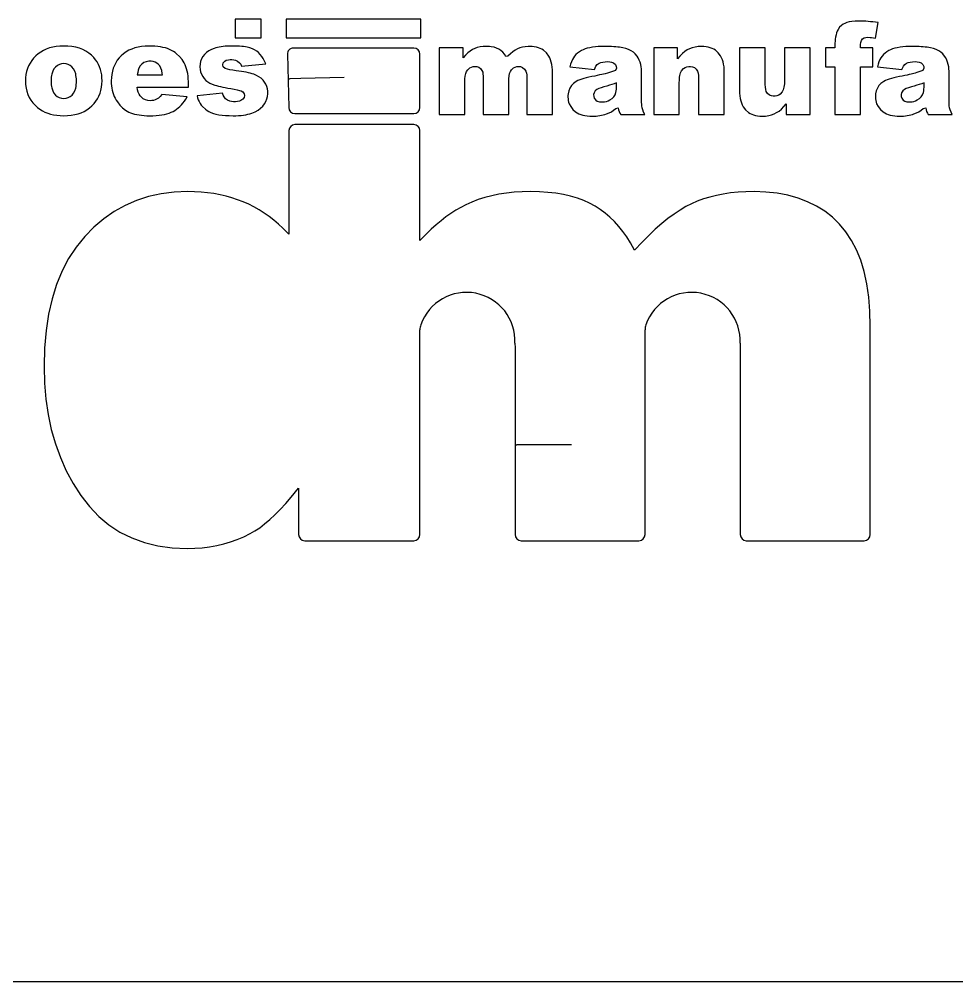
# Model space of a CAD drawing. Extents: x 0 to 8, y 0 to 11.5.
# Drawn here: x 2.269 to 5.319, y -0.003 to 3.129 of the extents above; entities that cross this region are included whole.
import ezdxf

# ---------------------------------------------------------------- set-up
doc = ezdxf.new("R2010")
doc.units = 0
doc.layers.add('WHITE', color=7, linetype='CONTINUOUS')

msp = doc.modelspace()

# ---------------------------------------------------------------- linework, layer by layer
at = {"layer": 'WHITE', "linetype": 'CONTINUOUS'}
for p, q in [((2.9712, 3.128797), (2.9712, 3.068197)), ((3.0565, 3.128797), (2.9712, 3.128797)), ((3.0565, 3.068197), (3.0565, 3.128797)), ((3.1377, 3.128797), (3.1377, 3.068197)), ((3.5755, 3.128797), (3.1377, 3.128797)), ((3.5755, 3.068197), (3.5755, 3.128797)), ((4.9382, 3.102696), (4.9332, 3.095696)), ((4.9447, 3.108696), (4.9382, 3.102696)), ((4.9497, 3.112296), (4.9447, 3.108696)), ((4.9554, 3.115396), (4.9497, 3.112296)), ((4.961801, 3.118196), (4.9554, 3.115396)), ((4.9694, 3.120296), (4.961801, 3.118196)), ((4.978301, 3.121896), (4.9694, 3.120296)), ((4.988601, 3.122796), (4.978301, 3.121896)), ((4.994201, 3.122996), (4.988601, 3.122796)), ((5.000101, 3.123096), (4.994201, 3.122996)), ((5.0052, 3.122996), (5.000101, 3.123096)), ((5.0108, 3.122796), (5.0052, 3.122996)), ((5.016901, 3.122496), (5.0108, 3.122796)), ((5.0234, 3.122096), (5.016901, 3.122496)), ((5.0305, 3.121496), (5.0234, 3.122096)), ((5.0381, 3.120796), (5.0305, 3.121496)), ((5.0461, 3.119996), (5.0381, 3.120796)), ((5.0546, 3.118996), (5.0461, 3.119996)), ((5.0544, 3.067697), (5.0636, 3.117996)), ((5.0636, 3.117996), (5.0546, 3.118996)), ((4.9251, 3.070896), (4.9241, 3.064096)), ((4.9264, 3.077896), (4.9251, 3.070896)), ((4.9282, 3.084396), (4.9264, 3.077896)), ((4.9304, 3.090396), (4.9282, 3.084396)), ((4.9332, 3.095696), (4.9304, 3.090396)), ((5.0182, 3.068496), (5.0235, 3.069696)), ((5.0235, 3.069696), (5.0303, 3.070196)), ((5.0303, 3.070196), (5.0371, 3.069896)), ((5.0371, 3.069896), (5.0423, 3.069396)), ((5.0423, 3.069396), (5.0481, 3.068696)), ((2.377799, 3.038097), (2.367199, 3.035397)), ((2.389099, 3.040097), (2.377799, 3.038097)), ((2.400899, 3.041297), (2.389099, 3.040097)), ((2.413199, 3.041697), (2.400899, 3.041297)), ((2.427299, 3.041198), (2.413199, 3.041697)), ((2.440599, 3.039798), (2.427299, 3.041198)), ((2.453199, 3.037497), (2.440599, 3.039798)), ((2.6555, 3.038196), (2.6448, 3.035496)), ((2.6667, 3.040196), (2.6555, 3.038196)), ((2.6785, 3.041296), (2.6667, 3.040196)), ((2.691, 3.041697), (2.6785, 3.041296)), ((2.7011, 3.041496), (2.691, 3.041697)), ((2.7107, 3.040997), (2.7011, 3.041496)), ((2.7199, 3.040096), (2.7107, 3.040997)), ((2.7285, 3.038897), (2.7199, 3.040096)), ((2.7367, 3.037397), (2.7285, 3.038897)), ((2.9198, 3.038296), (2.914, 3.037096)), ((2.9259, 3.039396), (2.9198, 3.038296)), ((2.9324, 3.040196), (2.9259, 3.039396)), ((2.9393, 3.040896), (2.9324, 3.040196)), ((2.9466, 3.041296), (2.9393, 3.040896)), ((2.9542, 3.041596), (2.9466, 3.041296)), ((2.9622, 3.041696), (2.9542, 3.041596)), ((2.9706, 3.041596), (2.9622, 3.041696)), ((2.9784, 3.041396), (2.9706, 3.041596)), ((2.9712, 3.068197), (3.0565, 3.068197)), ((2.9858, 3.041096), (2.9784, 3.041396)), ((2.9927, 3.040496), (2.9858, 3.041096)), ((2.9991, 3.039896), (2.9927, 3.040496)), ((3.0049, 3.039096), (2.9991, 3.039896)), ((3.0103, 3.038096), (3.0049, 3.039096)), ((3.0195, 3.035796), (3.0103, 3.038096)), ((3.1377, 3.068197), (3.5755, 3.068197)), ((3.768399, 3.038697), (3.759399, 3.036597)), ((3.778099, 3.039897), (3.768399, 3.038697)), ((3.783199, 3.040197), (3.778099, 3.039897)), ((3.788499, 3.040297), (3.783199, 3.040197)), ((3.794099, 3.040197), (3.788499, 3.040297)), ((3.799499, 3.039897), (3.794099, 3.040197)), ((3.804599, 3.039297), (3.799499, 3.039897)), ((3.813999, 3.037497), (3.804599, 3.039297)), ((3.905899, 3.037897), (3.897599, 3.035697)), ((3.914899, 3.039497), (3.905899, 3.037897)), ((3.924699, 3.040197), (3.914899, 3.039497)), ((3.929899, 3.040297), (3.924699, 3.040197)), ((3.937399, 3.040097), (3.929899, 3.040297)), ((3.944599, 3.039297), (3.937399, 3.040097)), ((3.951399, 3.037997), (3.944599, 3.039297)), ((3.957899, 3.036197), (3.951399, 3.037997)), ((4.1434, 3.038796), (4.1341, 3.037596)), ((4.1529, 3.039596), (4.1434, 3.038796)), ((4.1628, 3.040096), (4.1529, 3.039596)), ((4.1678, 3.040296), (4.1628, 3.040096)), ((4.173, 3.040296), (4.1678, 3.040296)), ((4.1811, 3.040296), (4.173, 3.040296)), ((4.1889, 3.040096), (4.1811, 3.040296)), ((4.1963, 3.039796), (4.1889, 3.040096)), ((4.2033, 3.039496), (4.1963, 3.039796)), ((4.21, 3.038996), (4.2033, 3.039496)), ((4.2163, 3.038496), (4.21, 3.038996)), ((4.222301, 3.037796), (4.2163, 3.038496)), ((4.4682, 3.038497), (4.4587, 3.036197)), ((4.4732, 3.039297), (4.4682, 3.038497)), ((4.4784, 3.039897), (4.4732, 3.039297)), ((4.4838, 3.040197), (4.4784, 3.039897)), ((4.4894, 3.040297), (4.4838, 3.040197)), ((4.4968, 3.040097), (4.4894, 3.040297)), ((4.504, 3.039297), (4.4968, 3.040097)), ((4.5107, 3.037997), (4.504, 3.039297)), ((4.5171, 3.036297), (4.5107, 3.037997)), ((4.923, 3.051296), (4.922801, 3.045197)), ((4.922801, 3.045197), (4.922801, 3.035397)), ((4.9234, 3.057596), (4.923, 3.051296)), ((4.9241, 3.064096), (4.9234, 3.057596)), ((5.0062, 3.035397), (5.0064, 3.046297)), ((5.0064, 3.046297), (5.007, 3.053297)), ((5.007, 3.053297), (5.0089, 3.059396)), ((5.0089, 3.059396), (5.0131, 3.065496)), ((5.0131, 3.065496), (5.0182, 3.068496)), ((5.0481, 3.068696), (5.0544, 3.067697)), ((5.143801, 3.038796), (5.134601, 3.037596)), ((5.153301, 3.039596), (5.143801, 3.038796)), ((5.163201, 3.040096), (5.153301, 3.039596)), ((5.168301, 3.040296), (5.163201, 3.040096)), ((5.1734, 3.040296), (5.168301, 3.040296)), ((5.1815, 3.040296), (5.1734, 3.040296)), ((5.189301, 3.040096), (5.1815, 3.040296)), ((5.196701, 3.039796), (5.189301, 3.040096)), ((5.203701, 3.039496), (5.196701, 3.039796)), ((5.210401, 3.038996), (5.203701, 3.039496)), ((5.216701, 3.038496), (5.210401, 3.038996)), ((5.222701, 3.037796), (5.216701, 3.038496)), ((2.3227, 3.009498), (2.3157, 3.002198)), ((2.330399, 3.016298), (2.3227, 3.009498)), ((2.338799, 3.022197), (2.330399, 3.016298)), ((2.347699, 3.027397), (2.338799, 3.022197)), ((2.357099, 3.031797), (2.347699, 3.027397)), ((2.367199, 3.035397), (2.357099, 3.031797)), ((2.464899, 3.034198), (2.453199, 3.037497)), ((2.475799, 3.029998), (2.464899, 3.034198)), ((2.485999, 3.024898), (2.475799, 3.029998)), ((2.495399, 3.018798), (2.485999, 3.024898)), ((2.503999, 3.011798), (2.495399, 3.018798)), ((2.511799, 3.003898), (2.503999, 3.011798)), ((2.601001, 3.010196), (2.5941, 3.002996)), ((2.6085, 3.016796), (2.601001, 3.010196)), ((2.6167, 3.022696), (2.6085, 3.016796)), ((2.6255, 3.027696), (2.6167, 3.022696)), ((2.6348, 3.031996), (2.6255, 3.027696)), ((2.6448, 3.035496), (2.6348, 3.031996)), ((2.7444, 3.035397), (2.7367, 3.037397)), ((2.7516, 3.033197), (2.7444, 3.035397)), ((2.7583, 3.030597), (2.7516, 3.033197)), ((2.7646, 3.027597), (2.7583, 3.030597)), ((2.7704, 3.024297), (2.7646, 3.027597)), ((2.7759, 3.020697), (2.7704, 3.024297)), ((2.7811, 3.016797), (2.7759, 3.020697)), ((2.7906, 3.007997), (2.7811, 3.016797)), ((2.7987, 2.997997), (2.7906, 3.007997)), ((2.8666, 3.007396), (2.8623, 2.999896)), ((2.8721, 3.014196), (2.8666, 3.007396)), ((2.8786, 3.020396), (2.8721, 3.014196)), ((2.886, 3.025696), (2.8786, 3.020396)), ((2.8943, 3.030296), (2.886, 3.025696)), ((2.9035, 3.034096), (2.8943, 3.030296)), ((2.9086, 3.035696), (2.9035, 3.034096)), ((2.914, 3.037096), (2.9086, 3.035696)), ((3.0274, 3.032796), (3.0195, 3.035796)), ((3.0348, 3.029196), (3.0274, 3.032796)), ((3.0415, 3.024996), (3.0348, 3.029196)), ((3.0476, 3.020096), (3.0415, 3.024996)), ((3.0531, 3.014496), (3.0476, 3.020096)), ((3.0582, 3.008096), (3.0531, 3.014496)), ((3.0628, 3.000796), (3.0582, 3.008096)), ((3.141304, 3.0148), (3.143604, 2.9286)), ((3.552803, 3.035), (3.161004, 3.035)), ((3.572504, 2.8419), (3.572504, 3.0153)), ((3.713299, 3.035397), (3.635699, 3.035397)), ((3.6357, 3.035397), (3.6357, 2.818397)), ((3.713299, 3.003697), (3.713299, 3.035397)), ((3.720799, 3.011997), (3.713299, 3.003697)), ((3.728299, 3.019097), (3.720799, 3.011997)), ((3.735899, 3.025097), (3.728299, 3.019097)), ((3.743399, 3.029897), (3.735899, 3.025097)), ((3.751099, 3.033697), (3.743399, 3.029897)), ((3.759399, 3.036597), (3.751099, 3.033697)), ((3.822299, 3.034697), (3.813999, 3.037497)), ((3.829599, 3.031097), (3.822299, 3.034697)), ((3.836099, 3.026597), (3.829599, 3.031097)), ((3.841999, 3.021197), (3.836099, 3.026597)), ((3.847299, 3.014897), (3.841999, 3.021197)), ((3.852199, 3.007697), (3.847299, 3.014897)), ((3.858699, 3.008297), (3.852199, 3.007697)), ((3.866999, 3.016397), (3.858699, 3.008297)), ((3.875099, 3.023197), (3.866999, 3.016397)), ((3.882699, 3.028597), (3.875099, 3.023197)), ((3.890099, 3.032597), (3.882699, 3.028597)), ((3.897599, 3.035697), (3.890099, 3.032597)), ((3.963899, 3.033897), (3.957899, 3.036197)), ((3.969599, 3.031097), (3.963899, 3.033897)), ((3.974899, 3.027797), (3.969599, 3.031097)), ((3.984399, 3.019597), (3.974899, 3.027797)), ((3.992099, 3.009197), (3.984399, 3.019597)), ((3.995299, 3.003097), (3.992099, 3.009197)), ((4.0757, 3.008896), (4.0719, 3.003496)), ((4.0802, 3.013896), (4.0757, 3.008896)), ((4.0855, 3.018596), (4.0802, 3.013896)), ((4.0915, 3.022996), (4.0855, 3.018596)), ((4.0982, 3.026996), (4.0915, 3.022996)), ((4.1037, 3.029696), (4.0982, 3.026996)), ((4.1101, 3.032096), (4.1037, 3.029696)), ((4.1173, 3.034196), (4.1101, 3.032096)), ((4.1253, 3.035996), (4.1173, 3.034196)), ((4.1341, 3.037596), (4.1253, 3.035996)), ((4.2278, 3.036996), (4.222301, 3.037796)), ((4.2331, 3.036096), (4.2278, 3.036996)), ((4.2428, 3.033796), (4.2331, 3.036096)), ((4.2517, 3.030596), (4.2428, 3.033796)), ((4.26, 3.026496), (4.2517, 3.030596)), ((4.2674, 3.021496), (4.26, 3.026496)), ((4.2732, 3.016496), (4.2674, 3.021496)), ((4.2794, 3.008996), (4.2732, 3.016496)), ((4.2831, 3.002996), (4.2794, 3.008996)), ((4.3334, 3.035397), (4.3334, 2.818397)), ((4.4109, 3.035397), (4.3334, 3.035397)), ((4.4109, 3.000097), (4.4109, 3.035397)), ((4.4186, 3.009097), (4.4109, 3.000097)), ((4.4264, 3.016897), (4.4186, 3.009097)), ((4.4342, 3.023397), (4.4264, 3.016897)), ((4.4421, 3.028797), (4.4342, 3.023397)), ((4.450099, 3.032997), (4.4421, 3.028797)), ((4.4587, 3.036197), (4.450099, 3.032997)), ((4.5231, 3.033997), (4.5171, 3.036297)), ((4.5287, 3.031197), (4.5231, 3.033997)), ((4.534, 3.027897), (4.5287, 3.031197)), ((4.5434, 3.019797), (4.534, 3.027897)), ((4.5511, 3.009497), (4.5434, 3.019797)), ((4.5543, 3.003597), (4.5511, 3.009497)), ((4.6962, 3.035397), (4.6126, 3.035397)), ((4.6126, 3.035397), (4.6126, 2.897297)), ((4.6962, 2.916097), (4.6962, 3.035397)), ((4.8421, 3.035397), (4.7589, 3.035397)), ((4.7589, 3.035397), (4.7589, 2.930997)), ((4.8421, 2.818397), (4.8421, 3.035397)), ((4.922801, 3.035397), (4.8918, 3.035397)), ((4.8918, 3.035397), (4.8918, 2.974497)), ((5.0459, 3.035397), (5.0062, 3.035397)), ((5.0459, 2.974497), (5.0459, 3.035397)), ((5.076101, 3.008896), (5.072301, 3.003496)), ((5.080701, 3.013896), (5.076101, 3.008896)), ((5.085901, 3.018596), (5.080701, 3.013896)), ((5.091901, 3.022996), (5.085901, 3.018596)), ((5.098601, 3.026996), (5.091901, 3.022996)), ((5.104101, 3.029696), (5.098601, 3.026996)), ((5.110501, 3.032096), (5.104101, 3.029696)), ((5.117701, 3.034196), (5.110501, 3.032096)), ((5.1257, 3.035996), (5.117701, 3.034196)), ((5.134601, 3.037596), (5.1257, 3.035996)), ((5.228301, 3.036996), (5.222701, 3.037796)), ((5.2335, 3.036096), (5.228301, 3.036996)), ((5.2432, 3.033796), (5.2335, 3.036096)), ((5.2521, 3.030596), (5.2432, 3.033796)), ((5.2604, 3.026496), (5.2521, 3.030596)), ((5.2678, 3.021496), (5.2604, 3.026496)), ((5.2736, 3.016496), (5.2678, 3.021496)), ((5.2798, 3.008996), (5.2736, 3.016496)), ((5.2835, 3.002996), (5.2798, 3.008996)), ((2.299499, 2.977498), (2.295799, 2.968398)), ((2.3041, 2.986098), (2.299499, 2.977498)), ((2.309499, 2.994398), (2.3041, 2.986098)), ((2.3157, 3.002198), (2.309499, 2.994398)), ((2.393, 2.978298), (2.3871, 2.973398)), ((2.3996, 2.981698), (2.393, 2.978298)), ((2.4067, 2.983798), (2.3996, 2.981698)), ((2.4145, 2.984498), (2.4067, 2.983798)), ((2.4218, 2.983798), (2.4145, 2.984498)), ((2.4286, 2.981798), (2.4218, 2.983798)), ((2.4349, 2.978398), (2.4286, 2.981798)), ((2.4406, 2.973598), (2.4349, 2.978398)), ((2.517399, 2.996998), (2.511799, 3.003898)), ((2.522299, 2.989698), (2.517399, 2.996998)), ((2.526599, 2.981998), (2.522299, 2.989698)), ((2.530299, 2.974098), (2.526599, 2.981998)), ((2.578401, 2.978396), (2.574801, 2.969296)), ((2.582901, 2.987096), (2.578401, 2.978396)), ((2.5881, 2.995296), (2.582901, 2.987096)), ((2.5941, 3.002996), (2.5881, 2.995296)), ((2.6628, 2.976697), (2.6584, 2.969097)), ((2.6684, 2.982897), (2.6628, 2.976697)), ((2.6749, 2.987597), (2.6684, 2.982897)), ((2.6821, 2.990697), (2.6749, 2.987597)), ((2.6902, 2.992297), (2.6821, 2.990697)), ((2.6982, 2.992297), (2.6902, 2.992297)), ((2.7052, 2.991297), (2.6982, 2.992297)), ((2.7115, 2.989197), (2.7052, 2.991297)), ((2.7172, 2.986197), (2.7115, 2.989197)), ((2.7222, 2.981997), (2.7172, 2.986197)), ((2.7264, 2.976697), (2.7222, 2.981997)), ((2.7299, 2.970097), (2.7264, 2.976697)), ((2.8024, 2.992497), (2.7987, 2.997997)), ((2.8056, 2.986697), (2.8024, 2.992497)), ((2.8086, 2.980597), (2.8056, 2.986697)), ((2.8112, 2.973997), (2.8086, 2.980597)), ((2.8574, 2.983196), (2.8567, 2.973896)), ((2.8592, 2.991796), (2.8574, 2.983196)), ((2.8623, 2.999896), (2.8592, 2.991796)), ((2.9311, 2.980595), (2.9324, 2.986595)), ((2.9327, 2.974295), (2.9311, 2.980595)), ((2.9324, 2.986595), (2.9376, 2.992795)), ((2.9376, 2.992795), (2.9427, 2.995595)), ((2.9427, 2.995595), (2.9496, 2.997195)), ((2.9496, 2.997195), (2.9551, 2.997695)), ((2.9551, 2.997695), (2.9611, 2.997695)), ((2.9611, 2.997695), (2.9669, 2.996995)), ((2.9669, 2.996995), (2.9723, 2.995795)), ((2.9723, 2.995795), (2.9796, 2.992595)), ((2.9796, 2.992595), (2.9861, 2.987396)), ((2.9861, 2.987396), (2.9895, 2.982196)), ((2.9895, 2.982196), (2.992, 2.975896)), ((2.992, 2.975896), (3.0709, 2.983696)), ((3.067101, 2.992696), (3.0628, 3.000796)), ((3.0709, 2.983696), (3.067101, 2.992696)), ((3.7458, 2.974997), (3.7519, 2.975497)), ((3.7519, 2.975497), (3.7575, 2.974997)), ((3.997899, 2.996497), (3.995299, 3.003097)), ((4.000099, 2.989297), (3.997899, 2.996497)), ((4.001799, 2.981497), (4.000099, 2.989297)), ((4.002999, 2.973097), (4.001799, 2.981497)), ((4.063, 2.982296), (4.0608, 2.973496)), ((4.0656, 2.990296), (4.063, 2.982296)), ((4.0686, 2.997296), (4.0656, 2.990296)), ((4.0719, 3.003496), (4.0686, 2.997296)), ((4.140299, 2.965097), (4.145299, 2.975897)), ((4.145299, 2.975897), (4.149799, 2.981597)), ((4.149799, 2.981597), (4.155599, 2.985697)), ((4.155599, 2.985697), (4.161099, 2.987897)), ((4.161099, 2.987897), (4.167699, 2.989597)), ((4.167699, 2.989597), (4.175199, 2.990497)), ((4.175199, 2.990497), (4.183799, 2.990897)), ((4.183799, 2.990897), (4.190399, 2.990597)), ((4.190399, 2.990597), (4.196099, 2.989597)), ((4.196099, 2.989597), (4.202799, 2.987097)), ((4.202799, 2.987097), (4.208599, 2.981497)), ((4.208599, 2.981497), (4.211199, 2.975097)), ((4.2862, 2.996196), (4.2831, 3.002996)), ((4.288899, 2.988896), (4.2862, 2.996196)), ((4.290999, 2.981496), (4.288899, 2.988896)), ((4.292599, 2.974296), (4.290999, 2.981496)), ((4.5569, 2.997097), (4.5543, 3.003597)), ((4.5591, 2.989997), (4.5569, 2.997097)), ((4.5608, 2.982397), (4.5591, 2.989997)), ((4.562, 2.974297), (4.5608, 2.982397)), ((5.063401, 2.982296), (5.061201, 2.973496)), ((5.066001, 2.990296), (5.063401, 2.982296)), ((5.069001, 2.997296), (5.066001, 2.990296)), ((5.072301, 3.003496), (5.069001, 2.997296)), ((5.1407, 2.965096), (5.1457, 2.975896)), ((5.1457, 2.975896), (5.1502, 2.981596)), ((5.1502, 2.981596), (5.156, 2.985697)), ((5.156, 2.985697), (5.1615, 2.987896)), ((5.1615, 2.987896), (5.1681, 2.989596)), ((5.1681, 2.989596), (5.1756, 2.990496)), ((5.1756, 2.990496), (5.1842, 2.990896)), ((5.1842, 2.990896), (5.1908, 2.990597)), ((5.1908, 2.990597), (5.1965, 2.989597)), ((5.1965, 2.989597), (5.2032, 2.987097)), ((5.2032, 2.987097), (5.209, 2.981497)), ((5.209, 2.981497), (5.2116, 2.975096)), ((5.2866, 2.996196), (5.2835, 3.002996)), ((5.289299, 2.988896), (5.2866, 2.996196)), ((5.2915, 2.981496), (5.289299, 2.988896)), ((5.293, 2.974296), (5.2915, 2.981496)), ((2.2908, 2.948898), (2.2896, 2.938498)), ((2.2929, 2.958798), (2.2908, 2.948898)), ((2.295799, 2.968398), (2.2929, 2.958798)), ((2.3739, 2.945298), (2.3732, 2.939898)), ((2.3749, 2.950398), (2.3739, 2.945298)), ((2.3778, 2.959498), (2.3749, 2.950398)), ((2.3819, 2.967198), (2.3778, 2.959498)), ((2.3871, 2.973398), (2.3819, 2.967198)), ((2.4457, 2.967498), (2.4406, 2.973598)), ((2.4498, 2.959897), (2.4457, 2.967498)), ((2.4526, 2.950897), (2.4498, 2.959897)), ((2.4536, 2.945897), (2.4526, 2.950897)), ((2.4544, 2.940497), (2.4536, 2.945897)), ((2.533199, 2.965698), (2.530299, 2.974098)), ((2.535599, 2.956998), (2.533199, 2.965698)), ((2.537199, 2.947998), (2.535599, 2.956998)), ((2.538199, 2.938598), (2.537199, 2.947998)), ((2.570001, 2.949496), (2.568801, 2.938896)), ((2.572001, 2.959596), (2.570001, 2.949496)), ((2.574801, 2.969296), (2.572001, 2.959596)), ((2.6544, 2.955697), (2.6532, 2.947497)), ((2.6532, 2.947498), (2.7351, 2.947498)), ((2.6561, 2.962897), (2.6544, 2.955697)), ((2.6584, 2.969097), (2.6561, 2.962897)), ((2.7326, 2.962097), (2.7299, 2.970097)), ((2.7345, 2.952697), (2.7326, 2.962097)), ((2.7351, 2.947498), (2.7345, 2.952697)), ((2.8135, 2.967097), (2.8112, 2.973997)), ((2.8154, 2.959797), (2.8135, 2.967097)), ((2.817, 2.951997), (2.8154, 2.959797)), ((2.8182, 2.943897), (2.817, 2.951997)), ((2.819, 2.935297), (2.8182, 2.943897)), ((2.8567, 2.973896), (2.8573, 2.965396)), ((2.8573, 2.965396), (2.859, 2.957396)), ((2.859, 2.957396), (2.8619, 2.949696)), ((2.8619, 2.949696), (2.8659, 2.942496)), ((2.9393, 2.968595), (2.9327, 2.974295)), ((2.9469, 2.965995), (2.9393, 2.968595)), ((2.9543, 2.964295), (2.9469, 2.965995)), ((2.9636, 2.962695), (2.9543, 2.964295)), ((2.969, 2.961995), (2.9636, 2.962695)), ((2.9749, 2.961195), (2.969, 2.961995)), ((2.9838, 2.960196), (2.9749, 2.961195)), ((2.9923, 2.958996), (2.9838, 2.960196)), ((3.0002, 2.957695), (2.9923, 2.958996)), ((3.0075, 2.956295), (3.0002, 2.957695)), ((3.0144, 2.954895), (3.0075, 2.956295)), ((3.0207, 2.953396), (3.0144, 2.954895)), ((3.0265, 2.951696), (3.0207, 2.953396)), ((3.0318, 2.949996), (3.0265, 2.951696)), ((3.041, 2.946196), (3.0318, 2.949996)), ((3.049, 2.941796), (3.041, 2.946196)), ((3.7192, 2.934497), (3.7201, 2.944097)), ((3.7201, 2.944097), (3.7219, 2.952296)), ((3.7219, 2.952296), (3.7247, 2.959197)), ((3.7247, 2.959197), (3.7283, 2.964697)), ((3.7283, 2.964697), (3.735, 2.970697)), ((3.735, 2.970697), (3.7401, 2.973397)), ((3.7401, 2.973397), (3.7458, 2.974997)), ((3.7575, 2.974997), (3.7642, 2.972497)), ((3.7642, 2.972497), (3.77, 2.968097)), ((3.77, 2.968097), (3.7743, 2.962397)), ((3.7743, 2.962397), (3.7768, 2.956097)), ((3.7768, 2.956097), (3.7776, 2.950997)), ((3.7776, 2.950997), (3.7781, 2.943797)), ((3.8616, 2.935397), (3.8625, 2.944597)), ((3.8625, 2.944597), (3.8643, 2.952497)), ((3.8643, 2.952497), (3.8669, 2.959097)), ((3.8669, 2.959097), (3.8705, 2.964497)), ((3.8705, 2.964497), (3.877099, 2.970397)), ((3.877099, 2.970397), (3.8822, 2.972997)), ((3.8822, 2.972997), (3.8879, 2.974597)), ((3.8879, 2.974597), (3.8941, 2.975097)), ((3.8941, 2.975097), (3.8994, 2.974597)), ((3.8994, 2.974597), (3.9067, 2.971597)), ((3.9067, 2.971597), (3.913, 2.966197)), ((3.913, 2.966197), (3.9171, 2.960297)), ((3.9171, 2.960297), (3.9195, 2.953597)), ((3.9195, 2.953597), (3.9203, 2.948197)), ((3.9203, 2.948197), (3.920599, 2.941997)), ((4.003699, 2.964197), (4.002999, 2.973097)), ((4.003999, 2.954697), (4.003699, 2.964197)), ((4.003999, 2.818397), (4.003999, 2.954697)), ((4.0608, 2.973496), (4.1403, 2.965096)), ((4.141499, 2.944097), (4.132299, 2.942197)), ((4.149799, 2.945797), (4.141499, 2.944097)), ((4.157399, 2.947397), (4.149799, 2.945797)), ((4.164099, 2.948897), (4.157399, 2.947397)), ((4.170099, 2.950197), (4.164099, 2.948897)), ((4.175199, 2.951397), (4.170099, 2.950197)), ((4.182999, 2.953397), (4.175199, 2.951397)), ((4.189299, 2.955097), (4.182999, 2.953397)), ((4.195699, 2.957197), (4.189299, 2.955097)), ((4.202299, 2.959397), (4.195699, 2.957197)), ((4.208999, 2.961897), (4.202299, 2.959397)), ((4.212099, 2.969597), (4.208999, 2.961897)), ((4.211199, 2.975097), (4.212099, 2.969597)), ((4.293499, 2.967296), (4.292599, 2.974296)), ((4.293799, 2.960396), (4.293499, 2.967296)), ((4.293799, 2.864596), (4.293799, 2.960396)), ((4.4176, 2.940297), (4.4185, 2.945297)), ((4.4185, 2.945297), (4.4208, 2.953997)), ((4.4208, 2.953997), (4.424, 2.960897)), ((4.424, 2.960897), (4.4305, 2.968197)), ((4.4305, 2.968197), (4.4355, 2.971597)), ((4.4355, 2.971597), (4.4411, 2.973797)), ((4.4411, 2.973797), (4.4472, 2.974997)), ((4.4472, 2.974997), (4.4535, 2.974997)), ((4.4535, 2.974997), (4.459, 2.974197)), ((4.459, 2.974197), (4.4661, 2.971297)), ((4.4661, 2.971297), (4.4718, 2.966597)), ((4.4718, 2.966597), (4.476, 2.959697)), ((4.476, 2.959697), (4.4778, 2.953497)), ((4.4778, 2.953497), (4.479, 2.946197)), ((4.479, 2.946197), (4.4793, 2.937697)), ((4.5627, 2.965597), (4.562, 2.974297)), ((4.5629, 2.956297), (4.5627, 2.965597)), ((4.5629, 2.818397), (4.5629, 2.956297)), ((4.8918, 2.974497), (4.922801, 2.974497)), ((4.922801, 2.974497), (4.922801, 2.818397)), ((5.0062, 2.818397), (5.0062, 2.974497)), ((5.0062, 2.974497), (5.0459, 2.974497)), ((5.061201, 2.973496), (5.140701, 2.965096)), ((5.1419, 2.944097), (5.1327, 2.942197)), ((5.1503, 2.945796), (5.1419, 2.944097)), ((5.1578, 2.947396), (5.1503, 2.945796)), ((5.1646, 2.948896), (5.1578, 2.947396)), ((5.1705, 2.950196), (5.1646, 2.948896)), ((5.1756, 2.951396), (5.1705, 2.950196)), ((5.1834, 2.953397), (5.1756, 2.951396)), ((5.1897, 2.955096), (5.1834, 2.953397)), ((5.1961, 2.957196), (5.1897, 2.955096)), ((5.2027, 2.959396), (5.1961, 2.957196)), ((5.2094, 2.961896), (5.2027, 2.959396)), ((5.2125, 2.969596), (5.2094, 2.961896)), ((5.2116, 2.975096), (5.2125, 2.969596)), ((5.2939, 2.967296), (5.293, 2.974296)), ((5.294199, 2.960396), (5.2939, 2.967296)), ((5.294199, 2.864596), (5.294199, 2.960396)), ((2.2896, 2.938498), (2.2892, 2.927698)), ((2.2892, 2.927698), (2.2897, 2.916098)), ((2.2897, 2.916098), (2.291199, 2.904998)), ((2.3727, 2.934098), (2.3726, 2.927898)), ((2.3726, 2.927898), (2.372699, 2.921598)), ((2.372699, 2.921598), (2.373199, 2.915698)), ((2.3732, 2.939898), (2.3727, 2.934098)), ((2.373199, 2.915698), (2.373899, 2.910198)), ((2.4537, 2.910397), (2.4544, 2.916097)), ((2.4548, 2.934797), (2.4544, 2.940497)), ((2.4544, 2.916097), (2.4548, 2.922197)), ((2.4549, 2.928697), (2.4548, 2.934797)), ((2.4548, 2.922197), (2.4549, 2.928697)), ((2.536899, 2.907498), (2.538099, 2.917998)), ((2.538099, 2.917998), (2.538499, 2.928898)), ((2.538499, 2.928898), (2.538199, 2.938598)), ((2.568801, 2.938896), (2.568401, 2.927896)), ((2.568401, 2.927896), (2.568601, 2.919996)), ((2.568601, 2.919996), (2.569201, 2.912396)), ((2.8196, 2.926397), (2.819, 2.935297)), ((2.8197, 2.916997), (2.8196, 2.926397)), ((2.8197, 2.907597), (2.8197, 2.916997)), ((2.8659, 2.942496), (2.8709, 2.935696)), ((2.8709, 2.935696), (2.8766, 2.929796)), ((2.8766, 2.929796), (2.8828, 2.924696)), ((2.8828, 2.924696), (2.8895, 2.920596)), ((2.8895, 2.920596), (2.8967, 2.917296)), ((2.8967, 2.917296), (2.9055, 2.914396)), ((2.9055, 2.914396), (2.9109, 2.912896)), ((2.9109, 2.912896), (2.9169, 2.911296)), ((3.0561, 2.936696), (3.049, 2.941796)), ((3.0623, 2.930796), (3.0561, 2.936696)), ((3.0675, 2.924296), (3.0623, 2.930796)), ((3.0718, 2.917196), (3.0675, 2.924296)), ((3.075, 2.909896), (3.0718, 2.917196)), ((3.143604, 2.9286), (3.145904, 2.8414)), ((3.184804, 2.9356), (3.149304, 2.9347)), ((3.326404, 2.9393), (3.184804, 2.9356)), ((3.7191, 2.929097), (3.7192, 2.934497)), ((3.7191, 2.818397), (3.7191, 2.929097)), ((3.7781, 2.943797), (3.7781, 2.937897)), ((3.7781, 2.937897), (3.7781, 2.818397)), ((3.8615, 2.930397), (3.8616, 2.935397)), ((3.8615, 2.818397), (3.8615, 2.930397)), ((3.920599, 2.941997), (3.920599, 2.818397)), ((4.0657, 2.912797), (4.060699, 2.904897)), ((4.072299, 2.919897), (4.0657, 2.912797)), ((4.0812, 2.926197), (4.072299, 2.919897)), ((4.0865, 2.928997), (4.0812, 2.926197)), ((4.0924, 2.931697), (4.0865, 2.928997)), ((4.098999, 2.934097), (4.0924, 2.931697)), ((4.106199, 2.936297), (4.098999, 2.934097)), ((4.113899, 2.938297), (4.106199, 2.936297)), ((4.122299, 2.940197), (4.113899, 2.938297)), ((4.132299, 2.942197), (4.122299, 2.940197)), ((4.1889, 2.913796), (4.1808, 2.911596)), ((4.1969, 2.916196), (4.1889, 2.913796)), ((4.2047, 2.918696), (4.1969, 2.916196)), ((4.2124, 2.921396), (4.2047, 2.918696)), ((4.2124, 2.908096), (4.2124, 2.921396)), ((4.4166, 2.922597), (4.4167, 2.928997)), ((4.4166, 2.818397), (4.4166, 2.922597)), ((4.4167, 2.928997), (4.4171, 2.934897)), ((4.4171, 2.934897), (4.4176, 2.940297)), ((4.4793, 2.937697), (4.4793, 2.818397)), ((4.6966, 2.907597), (4.6962, 2.916097)), ((4.7579, 2.913197), (4.757, 2.908197)), ((4.7585, 2.918697), (4.7579, 2.913197)), ((4.7588, 2.924597), (4.7585, 2.918697)), ((4.7589, 2.930997), (4.7588, 2.924597)), ((5.0661, 2.912796), (5.0611, 2.904896)), ((5.0727, 2.919897), (5.0661, 2.912796)), ((5.0816, 2.926197), (5.0727, 2.919897)), ((5.0869, 2.928997), (5.0816, 2.926197)), ((5.0929, 2.931697), (5.0869, 2.928997)), ((5.0994, 2.934097), (5.0929, 2.931697)), ((5.1066, 2.936296), (5.0994, 2.934097)), ((5.1143, 2.938297), (5.1066, 2.936296)), ((5.1227, 2.940196), (5.1143, 2.938297)), ((5.1327, 2.942197), (5.1227, 2.940196)), ((5.189301, 2.913796), (5.181201, 2.911596)), ((5.197301, 2.916196), (5.189301, 2.913796)), ((5.205101, 2.918696), (5.197301, 2.916196)), ((5.212801, 2.921396), (5.205101, 2.918696)), ((5.212801, 2.908096), (5.212801, 2.921396)), ((2.291199, 2.904998), (2.293599, 2.894397)), ((2.293599, 2.894397), (2.296999, 2.884298)), ((2.296999, 2.884298), (2.301399, 2.874698)), ((2.373899, 2.910198), (2.374899, 2.905098)), ((2.374899, 2.905098), (2.377799, 2.895898)), ((2.377799, 2.895898), (2.381899, 2.888198)), ((2.381899, 2.888198), (2.386999, 2.881998)), ((2.386999, 2.881998), (2.392799, 2.877197)), ((2.435, 2.877097), (2.4407, 2.881897)), ((2.4407, 2.881897), (2.4458, 2.887997)), ((2.4458, 2.887997), (2.4498, 2.895697)), ((2.4498, 2.895697), (2.4527, 2.905097)), ((2.4527, 2.905097), (2.4537, 2.910397)), ((2.528299, 2.878798), (2.531999, 2.887998)), ((2.531999, 2.887998), (2.534799, 2.897498)), ((2.534799, 2.897498), (2.536899, 2.907498)), ((2.569201, 2.912396), (2.570201, 2.905097)), ((2.570201, 2.905097), (2.571601, 2.897897)), ((2.571601, 2.897897), (2.573401, 2.890996)), ((2.573401, 2.890996), (2.575601, 2.884296)), ((2.575601, 2.884296), (2.578201, 2.877896)), ((2.6543, 2.899196), (2.653, 2.907596)), ((2.653, 2.907596), (2.8197, 2.907596)), ((2.6562, 2.891896), (2.6543, 2.899196)), ((2.6588, 2.885496), (2.6562, 2.891896)), ((2.662, 2.880096), (2.6588, 2.885496)), ((2.7331, 2.883496), (2.728, 2.877596)), ((2.815001, 2.875996), (2.7331, 2.883496)), ((2.9301, 2.887797), (2.8475, 2.880097)), ((2.9169, 2.911296), (2.9236, 2.909796)), ((2.9236, 2.909796), (2.9309, 2.908196)), ((2.9326, 2.881697), (2.9301, 2.887797)), ((2.9309, 2.908196), (2.9389, 2.906596)), ((2.9355, 2.876397), (2.9326, 2.881697)), ((2.9389, 2.906596), (2.9476, 2.904996)), ((2.9476, 2.904996), (2.9569, 2.903296)), ((2.9569, 2.903296), (2.9631, 2.902196)), ((2.9631, 2.902196), (2.9687, 2.901096)), ((2.9687, 2.901096), (2.9783, 2.899096)), ((2.9783, 2.899096), (2.9857, 2.897196)), ((2.9857, 2.897196), (2.9909, 2.895496)), ((2.9909, 2.895496), (2.9964, 2.892296)), ((2.9964, 2.892296), (3.001, 2.886396)), ((3.001, 2.886396), (3.002, 2.880796)), ((3.0771, 2.902196), (3.075, 2.909896)), ((3.077, 2.877796), (3.0781, 2.885996)), ((3.0781, 2.894296), (3.0771, 2.902196)), ((3.0781, 2.885996), (3.0781, 2.894296)), ((4.054999, 2.886297), (4.054399, 2.881197)), ((4.057099, 2.895997), (4.054999, 2.886297)), ((4.060699, 2.904897), (4.057099, 2.895997)), ((4.139, 2.889197), (4.137701, 2.883797)), ((4.137701, 2.883797), (4.138, 2.877697)), ((4.1431, 2.895697), (4.139, 2.889197)), ((4.1485, 2.900197), (4.1431, 2.895697)), ((4.154201, 2.903096), (4.1485, 2.900197)), ((4.1618, 2.906096), (4.154201, 2.903096)), ((4.1713, 2.908996), (4.1618, 2.906096)), ((4.1808, 2.911596), (4.1713, 2.908996)), ((4.2033, 2.876697), (4.2074, 2.882797)), ((4.2074, 2.882797), (4.2102, 2.889997)), ((4.2102, 2.889997), (4.2114, 2.895397)), ((4.2114, 2.895397), (4.2122, 2.901497)), ((4.2122, 2.901497), (4.2124, 2.908097)), ((4.6126, 2.897297), (4.6128, 2.887997)), ((4.6128, 2.887997), (4.6136, 2.879397)), ((4.6977, 2.900197), (4.6966, 2.907597)), ((4.699501, 2.894097), (4.6977, 2.900197)), ((4.703701, 2.886996), (4.699501, 2.894097)), ((4.7095, 2.882297), (4.703701, 2.886996)), ((4.7165, 2.879397), (4.7095, 2.882297)), ((4.7399, 2.881997), (4.7343, 2.879697)), ((4.7449, 2.885397), (4.7399, 2.881997)), ((4.7514, 2.892697), (4.7449, 2.885397)), ((4.7547, 2.899497), (4.7514, 2.892697)), ((4.757, 2.908197), (4.7547, 2.899497)), ((5.0554, 2.886296), (5.0548, 2.881196)), ((5.0575, 2.895997), (5.0554, 2.886296)), ((5.0611, 2.904896), (5.0575, 2.895997)), ((5.139401, 2.889196), (5.138101, 2.883796)), ((5.138101, 2.883796), (5.138401, 2.877696)), ((5.143501, 2.895696), (5.139401, 2.889196)), ((5.148901, 2.900196), (5.143501, 2.895696)), ((5.154701, 2.903096), (5.148901, 2.900196)), ((5.162201, 2.906096), (5.154701, 2.903096)), ((5.171701, 2.908996), (5.162201, 2.906096)), ((5.181201, 2.911596), (5.171701, 2.908996)), ((5.203701, 2.876697), (5.2078, 2.882797)), ((5.2078, 2.882797), (5.2106, 2.889997)), ((5.2106, 2.889997), (5.211801, 2.895397)), ((5.211801, 2.895397), (5.212601, 2.901497)), ((5.212601, 2.901497), (5.2128, 2.908097)), ((2.301399, 2.874698), (2.306799, 2.865598)), ((2.306799, 2.865598), (2.313199, 2.857098)), ((2.313199, 2.857098), (2.320499, 2.848998)), ((2.392799, 2.877197), (2.399199, 2.873797)), ((2.399199, 2.873797), (2.4063, 2.871697)), ((2.4063, 2.871697), (2.4139, 2.871097)), ((2.4139, 2.871097), (2.4215, 2.871697)), ((2.4215, 2.871697), (2.4286, 2.873797)), ((2.4286, 2.873797), (2.435, 2.877097)), ((2.505299, 2.846798), (2.512299, 2.854198)), ((2.512299, 2.854198), (2.518399, 2.861998)), ((2.518399, 2.861998), (2.523799, 2.870198)), ((2.523799, 2.870198), (2.528299, 2.878798)), ((2.578201, 2.877896), (2.581201, 2.871596)), ((2.581201, 2.871596), (2.584601, 2.865596)), ((2.584601, 2.865596), (2.588301, 2.859896)), ((2.588301, 2.859896), (2.596401, 2.849596)), ((2.6666, 2.874796), (2.662, 2.880096)), ((2.6727, 2.869996), (2.6666, 2.874796)), ((2.6795, 2.866496), (2.6727, 2.869996)), ((2.687, 2.864396), (2.6795, 2.866496)), ((2.6953, 2.863696), (2.687, 2.864396)), ((2.7007, 2.863996), (2.6953, 2.863696)), ((2.7059, 2.864896), (2.7007, 2.863996)), ((2.7111, 2.866396), (2.7059, 2.864896)), ((2.7161, 2.868496), (2.7111, 2.866396)), ((2.7216, 2.871896), (2.7161, 2.868496)), ((2.728, 2.877596), (2.7216, 2.871896)), ((2.7918, 2.845296), (2.796801, 2.850596)), ((2.796801, 2.850596), (2.801601, 2.856196)), ((2.801601, 2.856196), (2.806301, 2.862296)), ((2.806301, 2.862296), (2.810801, 2.868896)), ((2.810801, 2.868896), (2.815001, 2.875996)), ((2.8475, 2.880096), (2.8494, 2.873296)), ((2.8494, 2.873296), (2.8516, 2.866896)), ((2.8516, 2.866896), (2.8543, 2.860796)), ((2.8543, 2.860796), (2.8575, 2.855096)), ((2.8575, 2.855096), (2.8611, 2.849696)), ((2.9405, 2.869997), (2.9355, 2.876397)), ((2.9465, 2.865396), (2.9405, 2.869997)), ((2.9538, 2.862396), (2.9465, 2.865396)), ((2.9594, 2.861096), (2.9538, 2.862396)), ((2.9656, 2.860496), (2.9594, 2.861096)), ((2.9726, 2.860496), (2.9656, 2.860496)), ((2.9793, 2.861196), (2.9726, 2.860496)), ((2.9852, 2.862596), (2.9793, 2.861196)), ((2.9904, 2.864796), (2.9852, 2.862596)), ((2.9964, 2.868796), (2.9904, 2.864796)), ((3.0006, 2.874296), (2.9964, 2.868796)), ((3.002, 2.880796), (3.0006, 2.874296)), ((3.0612, 2.846096), (3.0669, 2.853696)), ((3.0669, 2.853696), (3.0714, 2.861596)), ((3.0714, 2.861596), (3.0748, 2.869596)), ((3.0748, 2.869596), (3.077, 2.877796)), ((4.054399, 2.881197), (4.0542, 2.875797)), ((4.0542, 2.875797), (4.0545, 2.869997)), ((4.0545, 2.869997), (4.0552, 2.864497)), ((4.0552, 2.864497), (4.056499, 2.859097)), ((4.056499, 2.859097), (4.058199, 2.853997)), ((4.058199, 2.853997), (4.063199, 2.844397)), ((4.138, 2.877697), (4.1397, 2.872097)), ((4.1397, 2.872097), (4.1445, 2.865897)), ((4.1445, 2.865897), (4.1498, 2.862397)), ((4.1498, 2.862397), (4.1565, 2.860297)), ((4.1565, 2.860297), (4.1617, 2.859697)), ((4.1617, 2.859697), (4.1677, 2.859697)), ((4.1677, 2.859697), (4.1737, 2.860397)), ((4.1737, 2.860397), (4.1794, 2.861697)), ((4.1794, 2.861697), (4.185, 2.863697)), ((4.185, 2.863697), (4.1905, 2.866397)), ((4.1905, 2.866397), (4.1977, 2.871197)), ((4.1977, 2.871197), (4.2033, 2.876697)), ((4.293899, 2.858096), (4.293799, 2.864596)), ((4.294199, 2.852196), (4.293899, 2.858096)), ((4.294599, 2.847096), (4.294199, 2.852196)), ((4.6136, 2.879397), (4.6148, 2.871197)), ((4.6148, 2.871197), (4.6164, 2.863697)), ((4.6164, 2.863697), (4.6186, 2.856597)), ((4.6186, 2.856597), (4.6213, 2.850197)), ((4.6213, 2.850197), (4.6244, 2.844197)), ((4.722, 2.878597), (4.7165, 2.879397)), ((4.7282, 2.878597), (4.722, 2.878597)), ((4.7343, 2.879697), (4.7282, 2.878597)), ((4.7567, 2.844496), (4.7644, 2.853497)), ((4.7644, 2.853497), (4.7644, 2.818397)), ((5.0548, 2.881196), (5.0547, 2.875797)), ((5.0547, 2.875797), (5.0549, 2.869997)), ((5.0549, 2.869997), (5.0556, 2.864496)), ((5.0556, 2.864496), (5.0569, 2.859097)), ((5.0569, 2.859097), (5.058599, 2.853996)), ((5.058599, 2.853996), (5.0636, 2.844397)), ((5.138401, 2.877696), (5.140101, 2.872097)), ((5.140101, 2.872097), (5.144901, 2.865896)), ((5.144901, 2.865896), (5.150201, 2.862396)), ((5.150201, 2.862396), (5.156901, 2.860296)), ((5.156901, 2.860296), (5.162101, 2.859696)), ((5.162101, 2.859696), (5.168101, 2.859696)), ((5.168101, 2.859696), (5.174101, 2.860396)), ((5.174101, 2.860396), (5.179901, 2.861696)), ((5.179901, 2.861696), (5.185501, 2.863697)), ((5.185501, 2.863697), (5.190901, 2.866397)), ((5.190901, 2.866397), (5.198101, 2.871197)), ((5.198101, 2.871197), (5.203701, 2.876697)), ((5.2943, 2.858096), (5.294199, 2.864596)), ((5.2946, 2.852196), (5.2943, 2.858096)), ((5.295, 2.847096), (5.2946, 2.852196)), ((2.320499, 2.848998), (2.328799, 2.841398)), ((2.328799, 2.841398), (2.336299, 2.835897)), ((2.336299, 2.835897), (2.344199, 2.830897)), ((2.344199, 2.830897), (2.352599, 2.826697)), ((2.352599, 2.826697), (2.361499, 2.823097)), ((2.361499, 2.823097), (2.370899, 2.820097)), ((2.370899, 2.820097), (2.380799, 2.817797)), ((2.449699, 2.818398), (2.460599, 2.821198)), ((2.460599, 2.821198), (2.470799, 2.824698)), ((2.470799, 2.824698), (2.480399, 2.829098)), ((2.480399, 2.829098), (2.489299, 2.834198)), ((2.489299, 2.834198), (2.497599, 2.840098)), ((2.497599, 2.840098), (2.505299, 2.846798)), ((2.596401, 2.849596), (2.605301, 2.840696)), ((2.605301, 2.840696), (2.615001, 2.833096)), ((2.615001, 2.833096), (2.620201, 2.829896)), ((2.620201, 2.829896), (2.625601, 2.826996)), ((2.625601, 2.826996), (2.631301, 2.824496)), ((2.631301, 2.824496), (2.637501, 2.822196)), ((2.637501, 2.822196), (2.644101, 2.820296)), ((2.644101, 2.820296), (2.651201, 2.818596)), ((2.733, 2.817696), (2.741501, 2.819196)), ((2.741501, 2.819196), (2.749401, 2.821196)), ((2.749401, 2.821196), (2.7567, 2.823496)), ((2.7567, 2.823496), (2.7635, 2.826096)), ((2.7635, 2.826096), (2.769701, 2.829096)), ((2.769701, 2.829096), (2.775501, 2.832396)), ((2.775501, 2.832396), (2.7811, 2.836296)), ((2.7811, 2.836296), (2.7865, 2.840596)), ((2.7865, 2.840596), (2.7918, 2.845296)), ((2.8611, 2.849696), (2.8651, 2.844696)), ((2.8651, 2.844696), (2.8745, 2.835796)), ((2.8745, 2.835796), (2.8799, 2.831796)), ((2.8799, 2.831796), (2.886, 2.828296)), ((2.886, 2.828296), (2.8928, 2.825096)), ((2.8928, 2.825096), (2.9006, 2.822396)), ((2.9006, 2.822396), (2.9091, 2.820096)), ((2.9091, 2.820096), (2.9185, 2.818196)), ((3.006, 2.818096), (3.0129, 2.819496)), ((3.0129, 2.819496), (3.0194, 2.821196)), ((3.0194, 2.821196), (3.0255, 2.823196)), ((3.0255, 2.823196), (3.0312, 2.825396)), ((3.0312, 2.825396), (3.0364, 2.827796)), ((3.0364, 2.827796), (3.046, 2.833196)), ((3.046, 2.833196), (3.0543, 2.839296)), ((3.0543, 2.839296), (3.0612, 2.846096)), ((3.165604, 2.8222), (3.552803, 2.8222)), ((4.063199, 2.844397), (4.070099, 2.835497)), ((4.070099, 2.835497), (4.079099, 2.827697)), ((4.079099, 2.827697), (4.084199, 2.824297)), ((4.084199, 2.824297), (4.089899, 2.821497)), ((4.089899, 2.821497), (4.095999, 2.818997)), ((4.095999, 2.818997), (4.102499, 2.816997)), ((4.169099, 2.817497), (4.174499, 2.818897)), ((4.174499, 2.818897), (4.179599, 2.820596)), ((4.179599, 2.820596), (4.188199, 2.824096)), ((4.188199, 2.824096), (4.195399, 2.827896)), ((4.195399, 2.827896), (4.202599, 2.832696)), ((4.202599, 2.832696), (4.209899, 2.838397)), ((4.209899, 2.838397), (4.217799, 2.840996)), ((4.217799, 2.840996), (4.218999, 2.834596)), ((4.218999, 2.834596), (4.220799, 2.828996)), ((4.220799, 2.828996), (4.223399, 2.823496)), ((4.223399, 2.823496), (4.226099, 2.818396)), ((4.295699, 2.840496), (4.294599, 2.847096)), ((4.297499, 2.834196), (4.295699, 2.840496)), ((4.300299, 2.826796), (4.297499, 2.834196)), ((4.304199, 2.818396), (4.300299, 2.826796)), ((4.6244, 2.844197), (4.6321, 2.833997)), ((4.6321, 2.833997), (4.6415, 2.825896)), ((4.6415, 2.825896), (4.6468, 2.822597)), ((4.6468, 2.822597), (4.6524, 2.819797)), ((4.6524, 2.819797), (4.6584, 2.817497)), ((4.7167, 2.817496), (4.7254, 2.820696)), ((4.7254, 2.820696), (4.7333, 2.824896)), ((4.7333, 2.824896), (4.7411, 2.830196)), ((4.7411, 2.830196), (4.7489, 2.836696)), ((4.7489, 2.836696), (4.7567, 2.844496)), ((5.0636, 2.844397), (5.0706, 2.835497)), ((5.0706, 2.835497), (5.0795, 2.827697)), ((5.0795, 2.827697), (5.0847, 2.824296)), ((5.0847, 2.824296), (5.0903, 2.821496)), ((5.0903, 2.821496), (5.0964, 2.818996)), ((5.0964, 2.818996), (5.1029, 2.816996)), ((5.1695, 2.817496), (5.1749, 2.818896)), ((5.1749, 2.818896), (5.18, 2.820596)), ((5.18, 2.820596), (5.1886, 2.824096)), ((5.1886, 2.824096), (5.1958, 2.827896)), ((5.1958, 2.827896), (5.203, 2.832696)), ((5.203, 2.832696), (5.210299, 2.838396)), ((5.210299, 2.838396), (5.218199, 2.840996)), ((5.218199, 2.840996), (5.219399, 2.834596)), ((5.219399, 2.834596), (5.221199, 2.828996)), ((5.221199, 2.828996), (5.2238, 2.823496)), ((5.2238, 2.823496), (5.2265, 2.818396)), ((5.2961, 2.840496), (5.295, 2.847096)), ((5.2979, 2.834196), (5.2961, 2.840496)), ((5.3008, 2.826796), (5.2979, 2.834196)), ((5.3046, 2.818396), (5.3008, 2.826796)), ((2.380799, 2.817797), (2.391199, 2.816197)), ((2.391199, 2.816197), (2.402099, 2.815197)), ((2.402099, 2.815197), (2.413499, 2.814898)), ((2.413499, 2.814898), (2.426199, 2.815298)), ((2.426199, 2.815298), (2.438299, 2.816398)), ((2.438299, 2.816398), (2.449699, 2.818398)), ((2.651201, 2.818596), (2.658701, 2.817296)), ((2.658701, 2.817296), (2.666701, 2.816196)), ((2.666701, 2.816196), (2.675201, 2.815496)), ((2.675201, 2.815496), (2.684101, 2.814996)), ((2.684101, 2.814996), (2.693401, 2.814896)), ((2.693401, 2.814896), (2.7042, 2.814996)), ((2.7042, 2.814996), (2.714401, 2.815596)), ((2.714401, 2.815596), (2.724, 2.816396)), ((2.724, 2.816396), (2.733, 2.817696)), ((2.9185, 2.818196), (2.9288, 2.816696)), ((2.9288, 2.816696), (2.9399, 2.815696)), ((2.9399, 2.815696), (2.9519, 2.815096)), ((2.9519, 2.815096), (2.9646, 2.814896)), ((2.9646, 2.814896), (2.9738, 2.814996)), ((2.9738, 2.814996), (2.9825, 2.815396)), ((2.9825, 2.815396), (2.9907, 2.815996)), ((2.9907, 2.815996), (2.9986, 2.816896)), ((2.9986, 2.816896), (3.006, 2.818096)), ((3.6357, 2.818397), (3.7191, 2.818397)), ((3.7781, 2.818397), (3.8615, 2.818397)), ((3.920599, 2.818397), (4.003999, 2.818397)), ((4.102499, 2.816997), (4.109499, 2.815497)), ((4.109499, 2.815497), (4.116999, 2.814297)), ((4.116999, 2.814297), (4.124899, 2.813697)), ((4.124899, 2.813697), (4.133299, 2.813497)), ((4.133299, 2.813497), (4.139699, 2.813596)), ((4.139699, 2.813596), (4.145999, 2.813896)), ((4.145999, 2.813896), (4.151999, 2.814496)), ((4.151999, 2.814496), (4.157899, 2.815196)), ((4.157899, 2.815196), (4.163599, 2.816196)), ((4.163599, 2.816196), (4.169099, 2.817497)), ((4.226099, 2.818396), (4.304199, 2.818396)), ((4.3334, 2.818397), (4.4166, 2.818397)), ((4.4793, 2.818397), (4.5629, 2.818397)), ((4.6584, 2.817497), (4.6647, 2.815696)), ((4.6647, 2.815696), (4.6714, 2.814496)), ((4.6714, 2.814496), (4.6785, 2.813697)), ((4.6785, 2.813697), (4.686, 2.813497)), ((4.686, 2.813497), (4.6916, 2.813596)), ((4.6916, 2.813596), (4.697, 2.813896)), ((4.697, 2.813896), (4.7022, 2.814496)), ((4.7022, 2.814496), (4.7073, 2.815296)), ((4.7073, 2.815296), (4.7167, 2.817496)), ((4.7644, 2.818397), (4.8421, 2.818397)), ((4.922801, 2.818397), (5.0062, 2.818397)), ((5.1029, 2.816996), (5.109899, 2.815496)), ((5.109899, 2.815496), (5.1174, 2.814296)), ((5.1174, 2.814296), (5.1253, 2.813696)), ((5.1253, 2.813696), (5.1337, 2.813496)), ((5.1337, 2.813496), (5.1401, 2.813596)), ((5.1401, 2.813596), (5.1464, 2.813896)), ((5.1464, 2.813896), (5.1524, 2.814496)), ((5.1524, 2.814496), (5.1583, 2.815196)), ((5.1583, 2.815196), (5.164, 2.816196)), ((5.164, 2.816196), (5.1695, 2.817496)), ((5.2265, 2.818396), (5.3046, 2.818396)), ((3.146504, 2.7663), (3.146504, 2.429)), ((3.552804, 2.786), (3.166104, 2.786)), ((3.572504, 2.4084), (3.572504, 2.7663)), ((2.650704, 2.539), (2.613404, 2.5227)), ((2.689704, 2.551599), (2.650704, 2.539)), ((2.730504, 2.5606), (2.689704, 2.551599)), ((2.773204, 2.5661), (2.730504, 2.5606)), ((2.817604, 2.5679), (2.773204, 2.5661)), ((2.839404, 2.5674), (2.817604, 2.5679)), ((2.860804, 2.5662), (2.839404, 2.5674)), ((2.881804, 2.5641), (2.860804, 2.5662)), ((2.902204, 2.5613), (2.881804, 2.5641)), ((2.922304, 2.5575), (2.902204, 2.5613)), ((2.941804, 2.553), (2.922304, 2.5575)), ((2.960904, 2.5476), (2.941804, 2.553)), ((2.979604, 2.5415), (2.960904, 2.5476)), ((2.997804, 2.5345), (2.979604, 2.5415)), ((3.762104, 2.542), (3.741304, 2.534)), ((3.783704, 2.5488), (3.762104, 2.542)), ((3.806204, 2.5546), (3.783704, 2.5488)), ((3.829604, 2.5594), (3.806204, 2.5546)), ((3.853904, 2.5631), (3.829604, 2.5594)), ((3.879204, 2.5657), (3.853904, 2.5631)), ((3.905304, 2.5673), (3.879204, 2.5657)), ((3.932304, 2.5679), (3.905304, 2.5673)), ((3.961204, 2.5673), (3.932304, 2.5679)), ((3.988704, 2.5655), (3.961204, 2.5673)), ((4.014904, 2.5626), (3.988704, 2.5655)), ((4.039604, 2.5586), (4.014904, 2.5626)), ((4.062904, 2.5534), (4.039604, 2.5586)), ((4.084904, 2.547), (4.062904, 2.5534)), ((4.105404, 2.5395), (4.084904, 2.547)), ((4.124604, 2.5308), (4.105404, 2.5395)), ((4.475103, 2.5369), (4.456304, 2.5287)), ((4.494803, 2.5442), (4.475103, 2.5369)), ((4.515403, 2.5504), (4.494803, 2.5442)), ((4.537103, 2.5558), (4.515403, 2.5504)), ((4.559703, 2.5601), (4.537103, 2.5558)), ((4.583203, 2.5635), (4.559703, 2.5601)), ((4.607803, 2.5659), (4.583203, 2.5635)), ((4.633303, 2.5674), (4.607803, 2.5659)), ((4.659703, 2.5679), (4.633303, 2.5674)), ((4.698403, 2.5666), (4.659703, 2.5679)), ((4.735203, 2.5626), (4.698403, 2.5666)), ((4.770003, 2.5561), (4.735203, 2.5626)), ((4.802803, 2.5469), (4.770003, 2.5561)), ((4.833703, 2.5352), (4.802803, 2.5469)), ((2.613404, 2.5227), (2.577904, 2.5029)), ((3.015504, 2.5266), (2.997804, 2.5345)), ((3.032804, 2.518), (3.015504, 2.5266)), ((3.049604, 2.5085), (3.032804, 2.518)), ((3.066004, 2.4982), (3.049604, 2.5085)), ((3.689404, 2.5073), (3.673404, 2.497)), ((3.705504, 2.5167), (3.689404, 2.5073)), ((3.721504, 2.5251), (3.705504, 2.5167)), ((3.741304, 2.534), (3.721504, 2.5251)), ((4.142404, 2.521), (4.124604, 2.5308)), ((4.159204, 2.51), (4.142404, 2.521)), ((4.175304, 2.4979), (4.159204, 2.51)), ((4.418904, 2.5079), (4.399504, 2.4949)), ((4.437804, 2.5192), (4.418904, 2.5079)), ((4.456304, 2.5287), (4.437804, 2.5192)), ((4.862604, 2.5208), (4.833703, 2.5352)), ((4.889604, 2.5039), (4.862604, 2.5208)), ((2.544104, 2.4795), (2.512104, 2.452399)), ((2.577904, 2.5029), (2.544104, 2.4795)), ((3.082004, 2.487), (3.066004, 2.4982)), ((3.097504, 2.4751), (3.082004, 2.487)), ((3.112504, 2.4623), (3.097504, 2.4751)), ((3.657404, 2.4856), (3.641404, 2.4732)), ((3.673404, 2.497), (3.657404, 2.4856)), ((4.190704, 2.4847), (4.175304, 2.4979)), ((4.205404, 2.4703), (4.190704, 2.4847)), ((4.379604, 2.4802), (4.359304, 2.4638)), ((4.399504, 2.4949), (4.379604, 2.4802)), ((4.914704, 2.4843), (4.889604, 2.5039)), ((4.937804, 2.4621), (4.914704, 2.4843)), ((2.512104, 2.452399), (2.481904, 2.4217)), ((3.127104, 2.4487), (3.112504, 2.4623)), ((3.146504, 2.429), (3.127104, 2.4487)), ((3.609504, 2.4455), (3.593604, 2.4301)), ((3.625504, 2.4598), (3.609504, 2.4455)), ((3.641404, 2.4732), (3.625504, 2.4598)), ((4.219404, 2.4548), (4.205404, 2.4703)), ((4.232804, 2.4381), (4.219404, 2.4548)), ((4.338504, 2.4456), (4.317304, 2.4257)), ((4.359304, 2.4638), (4.338504, 2.4456)), ((4.958804, 2.4372), (4.937804, 2.4621)), ((2.481904, 2.4217), (2.454104, 2.387599)), ((3.593604, 2.4301), (3.572504, 2.4084)), ((4.245404, 2.4203), (4.232804, 2.4381)), ((4.257404, 2.4014), (4.245404, 2.4203)), ((4.317304, 2.4257), (4.295604, 2.404)), ((4.977204, 2.4093), (4.958804, 2.4372)), ((2.454104, 2.387599), (2.429704, 2.350299)), ((4.270704, 2.3777), (4.257404, 2.4014)), ((4.295604, 2.404), (4.270704, 2.3777)), ((4.993304, 2.3784), (4.977204, 2.4093)), ((2.429704, 2.350299), (2.408504, 2.309799)), ((5.006904, 2.3446), (4.993304, 2.3784)), ((5.018003, 2.3077), (5.006904, 2.3446)), ((2.408504, 2.309799), (2.390504, 2.266099)), ((5.026604, 2.2679), (5.018003, 2.3077)), ((2.390504, 2.266099), (2.375804, 2.219199)), ((5.032804, 2.225), (5.026604, 2.2679)), ((5.036603, 2.1792), (5.032804, 2.225)), ((2.375804, 2.219199), (2.364404, 2.168999)), ((2.364404, 2.168999), (2.356204, 2.115599)), ((5.037804, 2.1304), (5.036603, 2.1792)), ((5.037804, 1.4519), (5.037804, 2.1304)), ((2.356204, 2.115599), (2.351304, 2.058899)), ((3.572504, 1.451899), (3.572504, 2.118599)), ((4.305103, 1.4519), (4.305103, 2.1186)), ((3.881804, 2.074499), (3.882104, 2.059999)), ((4.614403, 2.0746), (4.614903, 2.0653)), ((2.351304, 2.058899), (2.349604, 1.998999)), ((3.882104, 2.059999), (3.882204, 2.044199)), ((3.882204, 2.044199), (3.882204, 1.738199)), ((4.614903, 2.0653), (4.614903, 1.4519)), ((2.349604, 1.998999), (2.351104, 1.944999)), ((2.351104, 1.944999), (2.355604, 1.892799)), ((2.355604, 1.892799), (2.363004, 1.842399)), ((2.363004, 1.842399), (2.373304, 1.793999)), ((2.373304, 1.793999), (2.386604, 1.747299)), ((2.386604, 1.747299), (2.402904, 1.702499)), ((3.882203, 1.7382), (3.882203, 1.4519)), ((3.923603, 1.7441), (3.888103, 1.7441)), ((4.065303, 1.7441), (3.923603, 1.7441)), ((2.402904, 1.702499), (2.422104, 1.659599)), ((2.422104, 1.659599), (2.444304, 1.618499)), ((2.444304, 1.618499), (2.469504, 1.579199)), ((3.154204, 1.573699), (3.178004, 1.602699)), ((3.178004, 1.602699), (3.178004, 1.451899)), ((2.469504, 1.579199), (2.497404, 1.542999)), ((3.136104, 1.552899), (3.154204, 1.573699)), ((2.497404, 1.542999), (2.527904, 1.511099)), ((3.118404, 1.533899), (3.136104, 1.552899)), ((2.527904, 1.511099), (2.561004, 1.483499)), ((3.084104, 1.500799), (3.101104, 1.516499)), ((3.101104, 1.516499), (3.118404, 1.533899)), ((2.561004, 1.483499), (2.596804, 1.460199)), ((3.035504, 1.463899), (3.051304, 1.474499)), ((3.051304, 1.474499), (3.067504, 1.486799)), ((3.067504, 1.486799), (3.084104, 1.500799)), ((2.596804, 1.460199), (2.635204, 1.440999)), ((2.635204, 1.440999), (2.676204, 1.426199)), ((2.978304, 1.436099), (2.999504, 1.444999)), ((2.999504, 1.444999), (3.020104, 1.454999)), ((3.020104, 1.454999), (3.035504, 1.463899)), ((2.676204, 1.426199), (2.720004, 1.415499)), ((2.720004, 1.415499), (2.766404, 1.409199)), ((2.840304, 1.407599), (2.864604, 1.409399)), ((2.864604, 1.409399), (2.888404, 1.412399)), ((2.888404, 1.412399), (2.911604, 1.416499)), ((2.911604, 1.416499), (2.934404, 1.421799)), ((2.934404, 1.421799), (2.956604, 1.428399)), ((2.956604, 1.428399), (2.978304, 1.436099)), ((3.197704, 1.432199), (3.552803, 1.432199)), ((3.901903, 1.4322), (4.285403, 1.4322)), ((4.634603, 1.4322), (5.018104, 1.4322)), ((2.766404, 1.409199), (2.815504, 1.406999)), ((2.815504, 1.406999), (2.840304, 1.407599)), ((7.884105, -0.002997), (0.135004, -0.002997))]:
    msp.add_line(p, q, dxfattribs=at)
for centre, radius, start, end in [((3.161004, 3.0153), 0.0197, 90, 181.4538), ((3.552803, 3.0153), 0.0197, 0, 90), ((3.149504, 2.9288), 0.005903, 91.94148, 181.9418), ((3.165604, 2.8419), 0.019706, 181.4539, 270), ((3.552803, 2.8419), 0.0197, 270, 0), ((3.166104, 2.7663), 0.0197, 90, 180), ((3.552804, 2.7663), 0.0197, 0, 90), ((3.724104, 2.082199), 0.157851, 357.2047, 160.6123), ((4.456703, 2.0822), 0.157851, 357.241, 160.6123), ((3.620504, 2.118599), 0.048, 160.5467, 180), ((4.353103, 2.1186), 0.048, 160.5467, 180), ((3.888103, 1.7382), 0.0059, 90, 180), ((3.197704, 1.451899), 0.0197, 180, 270), ((3.552803, 1.451899), 0.0197, 270, 0), ((3.901903, 1.4519), 0.0197, 180, 270), ((4.285403, 1.4519), 0.0197, 270, 0), ((4.634603, 1.4519), 0.0197, 180, 270), ((5.018104, 1.4519), 0.0197, 270, 0)]:
    msp.add_arc(centre, radius, start, end, dxfattribs=at)

doc.saveas('drawing.dxf')
